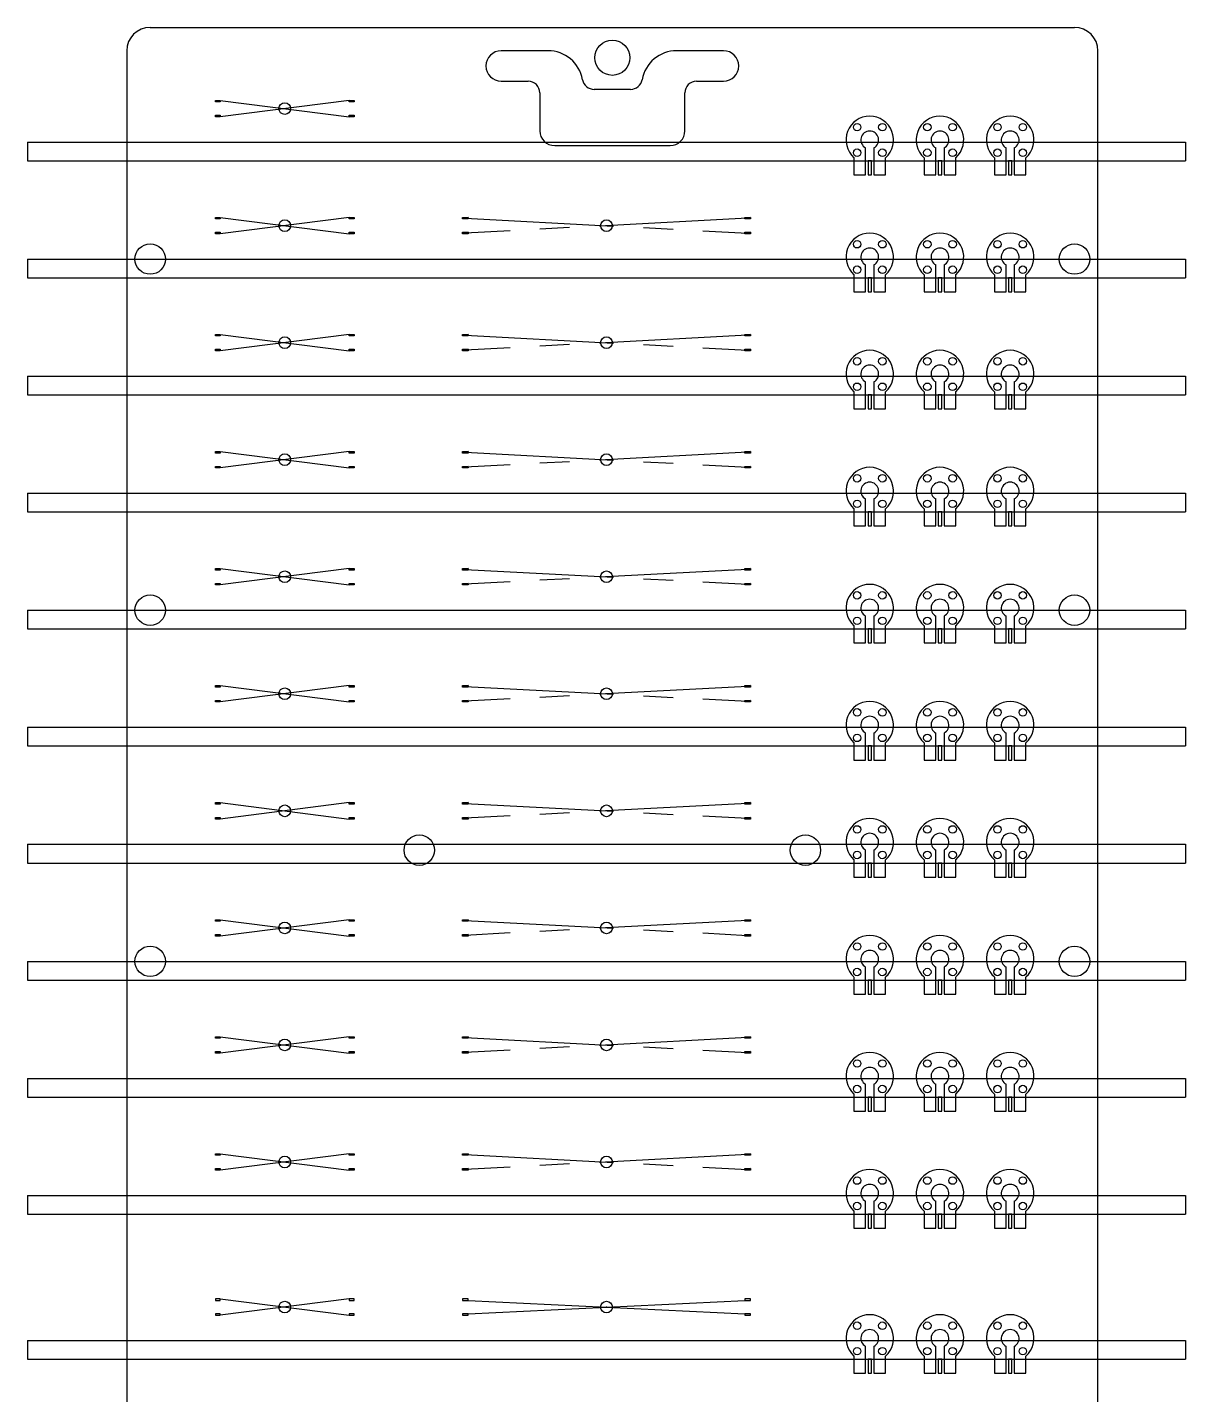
# Model space of a CAD drawing. Header units: millimetres. Extents: x -8 to 90, y -14 to 214.
# Drawn here: x -8.5 to 90.5, y 97 to 213.8 of the extents above; entities that cross this region are included whole.
import ezdxf

# ---------------------------------------------------------------- set-up
doc = ezdxf.new("R2010")
doc.units = ezdxf.units.MM
doc.header["$PDSIZE"] = -1
doc.linetypes.add('CENTERX2', pattern=[20.32, 12.7, -2.54, 2.54, -2.54])

msp = doc.modelspace()

# ---------------------------------------------------------------- linework, layer by layer
at = {"color": 7, "linetype": 'Continuous', "lineweight": 25}
for p, q in [((2, 213.8), (81, 213.8)), ((0, 211.8), (0, 2.2)), ((36, 211.8), (32, 211.8)), ((51, 211.8), (47, 211.8)), ((83, 2.2), (83, 211.8)), ((32, 209.2), (34.3, 209.2)), ((48.7, 209.2), (51, 209.2)), ((35.3, 208.2), (35.3, 204.97)), ((43.06, 208.5), (39.94, 208.5)), ((47.7, 204.97), (47.7, 208.2)), ((36.57, 203.7), (46.43, 203.7)), ((63.15, 201.2), (63.15, 203.51)), ((63.85, 203.51), (63.85, 201.2)), ((69.15, 201.2), (69.15, 203.51)), ((69.85, 203.51), (69.85, 201.2)), ((75.15, 201.2), (75.15, 203.51)), ((75.85, 203.51), (75.85, 201.2)), ((62.15, 202.66), (62.15, 201.2)), ((63.65, 202.4), (63.35, 202.4)), ((63.35, 202.4), (63.35, 201.2)), ((63.65, 201.2), (63.65, 202.4)), ((64.85, 201.2), (64.85, 202.66)), ((68.15, 202.66), (68.15, 201.2)), ((69.65, 202.4), (69.35, 202.4)), ((69.35, 202.4), (69.35, 201.2)), ((69.65, 201.2), (69.65, 202.4)), ((70.85, 201.2), (70.85, 202.66)), ((74.15, 202.66), (74.15, 201.2)), ((75.65, 202.4), (75.35, 202.4)), ((75.35, 202.4), (75.35, 201.2)), ((75.65, 201.2), (75.65, 202.4)), ((76.85, 201.2), (76.85, 202.66)), ((62.15, 201.2), (63.15, 201.2)), ((63.35, 201.2), (63.65, 201.2)), ((63.85, 201.2), (64.85, 201.2)), ((68.15, 201.2), (69.15, 201.2)), ((69.35, 201.2), (69.65, 201.2)), ((69.85, 201.2), (70.85, 201.2)), ((74.15, 201.2), (75.15, 201.2)), ((75.35, 201.2), (75.65, 201.2)), ((75.85, 201.2), (76.85, 201.2)), ((63.15, 191.2), (63.15, 193.51)), ((63.85, 193.51), (63.85, 191.2)), ((69.15, 191.2), (69.15, 193.51)), ((69.85, 193.51), (69.85, 191.2)), ((75.15, 191.2), (75.15, 193.51)), ((75.85, 193.51), (75.85, 191.2)), ((62.15, 192.66), (62.15, 191.2)), ((63.65, 192.4), (63.35, 192.4)), ((63.35, 192.4), (63.35, 191.2)), ((63.65, 191.2), (63.65, 192.4)), ((64.85, 191.2), (64.85, 192.66)), ((68.15, 192.66), (68.15, 191.2)), ((69.65, 192.4), (69.35, 192.4)), ((69.35, 192.4), (69.35, 191.2)), ((69.65, 191.2), (69.65, 192.4)), ((70.85, 191.2), (70.85, 192.66)), ((74.15, 192.66), (74.15, 191.2)), ((75.65, 192.4), (75.35, 192.4)), ((75.35, 192.4), (75.35, 191.2)), ((75.65, 191.2), (75.65, 192.4)), ((76.85, 191.2), (76.85, 192.66)), ((62.15, 191.2), (63.15, 191.2)), ((63.35, 191.2), (63.65, 191.2)), ((63.85, 191.2), (64.85, 191.2)), ((68.15, 191.2), (69.15, 191.2)), ((69.35, 191.2), (69.65, 191.2)), ((69.85, 191.2), (70.85, 191.2)), ((74.15, 191.2), (75.15, 191.2)), ((75.35, 191.2), (75.65, 191.2)), ((75.85, 191.2), (76.85, 191.2)), ((63.15, 181.2), (63.15, 183.51)), ((63.85, 183.51), (63.85, 181.2)), ((69.15, 181.2), (69.15, 183.51)), ((69.85, 183.51), (69.85, 181.2)), ((75.15, 181.2), (75.15, 183.51)), ((75.85, 183.51), (75.85, 181.2)), ((62.15, 182.66), (62.15, 181.2)), ((63.65, 182.4), (63.35, 182.4)), ((63.35, 182.4), (63.35, 181.2)), ((63.65, 181.2), (63.65, 182.4)), ((64.85, 181.2), (64.85, 182.66)), ((68.15, 182.66), (68.15, 181.2)), ((69.65, 182.4), (69.35, 182.4)), ((69.35, 182.4), (69.35, 181.2)), ((69.65, 181.2), (69.65, 182.4)), ((70.85, 181.2), (70.85, 182.66)), ((74.15, 182.66), (74.15, 181.2)), ((75.65, 182.4), (75.35, 182.4)), ((75.35, 182.4), (75.35, 181.2)), ((75.65, 181.2), (75.65, 182.4)), ((76.85, 181.2), (76.85, 182.66)), ((62.15, 181.2), (63.15, 181.2)), ((63.35, 181.2), (63.65, 181.2)), ((63.85, 181.2), (64.85, 181.2)), ((68.15, 181.2), (69.15, 181.2)), ((69.35, 181.2), (69.65, 181.2)), ((69.85, 181.2), (70.85, 181.2)), ((74.15, 181.2), (75.15, 181.2)), ((75.35, 181.2), (75.65, 181.2)), ((75.85, 181.2), (76.85, 181.2)), ((63.15, 171.2), (63.15, 173.51)), ((63.85, 173.51), (63.85, 171.2)), ((69.15, 171.2), (69.15, 173.51)), ((69.85, 173.51), (69.85, 171.2)), ((75.15, 171.2), (75.15, 173.51)), ((75.85, 173.51), (75.85, 171.2)), ((62.15, 172.66), (62.15, 171.2)), ((63.65, 172.4), (63.35, 172.4)), ((63.35, 172.4), (63.35, 171.2)), ((63.65, 171.2), (63.65, 172.4)), ((64.85, 171.2), (64.85, 172.66)), ((68.15, 172.66), (68.15, 171.2)), ((69.65, 172.4), (69.35, 172.4)), ((69.35, 172.4), (69.35, 171.2)), ((69.65, 171.2), (69.65, 172.4)), ((70.85, 171.2), (70.85, 172.66)), ((74.15, 172.66), (74.15, 171.2)), ((75.65, 172.4), (75.35, 172.4)), ((75.35, 172.4), (75.35, 171.2)), ((75.65, 171.2), (75.65, 172.4)), ((76.85, 171.2), (76.85, 172.66)), ((62.15, 171.2), (63.15, 171.2)), ((63.35, 171.2), (63.65, 171.2)), ((63.85, 171.2), (64.85, 171.2)), ((68.15, 171.2), (69.15, 171.2)), ((69.35, 171.2), (69.65, 171.2)), ((69.85, 171.2), (70.85, 171.2)), ((74.15, 171.2), (75.15, 171.2)), ((75.35, 171.2), (75.65, 171.2)), ((75.85, 171.2), (76.85, 171.2)), ((62.15, 162.66), (62.15, 161.2)), ((63.15, 161.2), (63.15, 163.51)), ((63.65, 162.4), (63.35, 162.4)), ((63.35, 162.4), (63.35, 161.2)), ((63.65, 161.2), (63.65, 162.4)), ((63.85, 163.51), (63.85, 161.2)), ((64.85, 161.2), (64.85, 162.66)), ((68.15, 162.66), (68.15, 161.2)), ((69.15, 161.2), (69.15, 163.51)), ((69.65, 162.4), (69.35, 162.4)), ((69.35, 162.4), (69.35, 161.2)), ((69.65, 161.2), (69.65, 162.4)), ((69.85, 163.51), (69.85, 161.2)), ((70.85, 161.2), (70.85, 162.66)), ((74.15, 162.66), (74.15, 161.2)), ((75.15, 161.2), (75.15, 163.51)), ((75.65, 162.4), (75.35, 162.4)), ((75.35, 162.4), (75.35, 161.2)), ((75.65, 161.2), (75.65, 162.4)), ((75.85, 163.51), (75.85, 161.2)), ((76.85, 161.2), (76.85, 162.66)), ((62.15, 161.2), (63.15, 161.2)), ((63.35, 161.2), (63.65, 161.2)), ((63.85, 161.2), (64.85, 161.2)), ((68.15, 161.2), (69.15, 161.2)), ((69.35, 161.2), (69.65, 161.2)), ((69.85, 161.2), (70.85, 161.2)), ((74.15, 161.2), (75.15, 161.2)), ((75.35, 161.2), (75.65, 161.2)), ((75.85, 161.2), (76.85, 161.2)), ((63.15, 151.2), (63.15, 153.51)), ((63.85, 153.51), (63.85, 151.2)), ((69.15, 151.2), (69.15, 153.51)), ((69.85, 153.51), (69.85, 151.2)), ((75.15, 151.2), (75.15, 153.51)), ((75.85, 153.51), (75.85, 151.2)), ((62.15, 152.66), (62.15, 151.2)), ((63.35, 152.4), (63.35, 151.2)), ((63.65, 152.4), (63.35, 152.4)), ((63.65, 151.2), (63.65, 152.4)), ((64.85, 151.2), (64.85, 152.66)), ((68.15, 152.66), (68.15, 151.2)), ((69.65, 152.4), (69.35, 152.4)), ((69.35, 152.4), (69.35, 151.2)), ((69.65, 151.2), (69.65, 152.4)), ((70.85, 151.2), (70.85, 152.66)), ((74.15, 152.66), (74.15, 151.2)), ((75.65, 152.4), (75.35, 152.4)), ((75.35, 152.4), (75.35, 151.2)), ((75.65, 151.2), (75.65, 152.4)), ((76.85, 151.2), (76.85, 152.66)), ((62.15, 151.2), (63.15, 151.2)), ((63.35, 151.2), (63.65, 151.2)), ((63.85, 151.2), (64.85, 151.2)), ((68.15, 151.2), (69.15, 151.2)), ((69.35, 151.2), (69.65, 151.2)), ((69.85, 151.2), (70.85, 151.2)), ((74.15, 151.2), (75.15, 151.2)), ((75.35, 151.2), (75.65, 151.2)), ((75.85, 151.2), (76.85, 151.2)), ((62.15, 142.66), (62.15, 141.2)), ((63.15, 141.2), (63.15, 143.51)), ((63.85, 143.51), (63.85, 141.2)), ((64.85, 141.2), (64.85, 142.66)), ((68.15, 142.66), (68.15, 141.2)), ((69.15, 141.2), (69.15, 143.51)), ((69.85, 143.51), (69.85, 141.2)), ((70.85, 141.2), (70.85, 142.66)), ((74.15, 142.66), (74.15, 141.2)), ((75.15, 141.2), (75.15, 143.51)), ((75.85, 143.51), (75.85, 141.2)), ((76.85, 141.2), (76.85, 142.66)), ((63.65, 142.4), (63.35, 142.4)), ((63.35, 142.4), (63.35, 141.2)), ((63.65, 141.2), (63.65, 142.4)), ((69.65, 142.4), (69.35, 142.4)), ((69.35, 142.4), (69.35, 141.2)), ((69.65, 141.2), (69.65, 142.4)), ((75.65, 142.4), (75.35, 142.4)), ((75.35, 142.4), (75.35, 141.2)), ((75.65, 141.2), (75.65, 142.4)), ((62.15, 141.2), (63.15, 141.2)), ((63.35, 141.2), (63.65, 141.2)), ((63.85, 141.2), (64.85, 141.2)), ((68.15, 141.2), (69.15, 141.2)), ((69.35, 141.2), (69.65, 141.2)), ((69.85, 141.2), (70.85, 141.2)), ((74.15, 141.2), (75.15, 141.2)), ((75.35, 141.2), (75.65, 141.2)), ((75.85, 141.2), (76.85, 141.2)), ((63.15, 131.2), (63.15, 133.51)), ((63.85, 133.51), (63.85, 131.2)), ((69.15, 131.2), (69.15, 133.51)), ((69.85, 133.51), (69.85, 131.2)), ((75.15, 131.2), (75.15, 133.51)), ((75.85, 133.51), (75.85, 131.2)), ((62.15, 132.66), (62.15, 131.2)), ((63.65, 132.4), (63.35, 132.4)), ((63.35, 132.4), (63.35, 131.2)), ((63.65, 131.2), (63.65, 132.4)), ((64.85, 131.2), (64.85, 132.66)), ((68.15, 132.66), (68.15, 131.2)), ((69.65, 132.4), (69.35, 132.4)), ((69.35, 132.4), (69.35, 131.2)), ((69.65, 131.2), (69.65, 132.4)), ((70.85, 131.2), (70.85, 132.66)), ((74.15, 132.66), (74.15, 131.2)), ((75.65, 132.4), (75.35, 132.4)), ((75.35, 132.4), (75.35, 131.2)), ((75.65, 131.2), (75.65, 132.4)), ((76.85, 131.2), (76.85, 132.66)), ((62.15, 131.2), (63.15, 131.2)), ((63.35, 131.2), (63.65, 131.2)), ((63.85, 131.2), (64.85, 131.2)), ((68.15, 131.2), (69.15, 131.2)), ((69.35, 131.2), (69.65, 131.2)), ((69.85, 131.2), (70.85, 131.2)), ((74.15, 131.2), (75.15, 131.2)), ((75.35, 131.2), (75.65, 131.2)), ((75.85, 131.2), (76.85, 131.2)), ((62.15, 122.66), (62.15, 121.2)), ((63.15, 121.2), (63.15, 123.51)), ((63.85, 123.51), (63.85, 121.2)), ((64.85, 121.2), (64.85, 122.66)), ((68.15, 122.66), (68.15, 121.2)), ((69.15, 121.2), (69.15, 123.51)), ((69.85, 123.51), (69.85, 121.2)), ((70.85, 121.2), (70.85, 122.66)), ((74.15, 122.66), (74.15, 121.2)), ((75.15, 121.2), (75.15, 123.51)), ((75.85, 123.51), (75.85, 121.2)), ((76.85, 121.2), (76.85, 122.66)), ((63.65, 122.4), (63.35, 122.4)), ((63.35, 122.4), (63.35, 121.2)), ((63.65, 121.2), (63.65, 122.4)), ((69.65, 122.4), (69.35, 122.4)), ((69.35, 122.4), (69.35, 121.2)), ((69.65, 121.2), (69.65, 122.4)), ((75.65, 122.4), (75.35, 122.4)), ((75.35, 122.4), (75.35, 121.2)), ((75.65, 121.2), (75.65, 122.4)), ((62.15, 121.2), (63.15, 121.2)), ((63.35, 121.2), (63.65, 121.2)), ((63.85, 121.2), (64.85, 121.2)), ((68.15, 121.2), (69.15, 121.2)), ((69.35, 121.2), (69.65, 121.2)), ((69.85, 121.2), (70.85, 121.2)), ((74.15, 121.2), (75.15, 121.2)), ((75.35, 121.2), (75.65, 121.2)), ((75.85, 121.2), (76.85, 121.2)), ((63.15, 111.2), (63.15, 113.51)), ((63.85, 113.51), (63.85, 111.2)), ((69.15, 111.2), (69.15, 113.51)), ((69.85, 113.51), (69.85, 111.2)), ((75.15, 111.2), (75.15, 113.51)), ((75.85, 113.51), (75.85, 111.2)), ((62.15, 112.66), (62.15, 111.2)), ((63.65, 112.4), (63.35, 112.4)), ((63.35, 112.4), (63.35, 111.2)), ((63.65, 111.2), (63.65, 112.4)), ((64.85, 111.2), (64.85, 112.66)), ((68.15, 112.66), (68.15, 111.2)), ((69.65, 112.4), (69.35, 112.4)), ((69.35, 112.4), (69.35, 111.2)), ((69.65, 111.2), (69.65, 112.4)), ((70.85, 111.2), (70.85, 112.66)), ((74.15, 112.66), (74.15, 111.2)), ((75.65, 112.4), (75.35, 112.4)), ((75.35, 112.4), (75.35, 111.2)), ((75.65, 111.2), (75.65, 112.4)), ((76.85, 111.2), (76.85, 112.66)), ((62.15, 111.2), (63.15, 111.2)), ((63.35, 111.2), (63.65, 111.2)), ((63.85, 111.2), (64.85, 111.2)), ((68.15, 111.2), (69.15, 111.2)), ((69.35, 111.2), (69.65, 111.2)), ((69.85, 111.2), (70.85, 111.2)), ((74.15, 111.2), (75.15, 111.2)), ((75.35, 111.2), (75.65, 111.2)), ((75.85, 111.2), (76.85, 111.2)), ((63.15, 98.8), (63.15, 101.11)), ((63.85, 101.11), (63.85, 98.8)), ((69.15, 98.8), (69.15, 101.11)), ((69.85, 101.11), (69.85, 98.8)), ((75.15, 98.8), (75.15, 101.11)), ((75.85, 101.11), (75.85, 98.8)), ((62.15, 100.26), (62.15, 98.8)), ((63.65, 100), (63.35, 100)), ((63.35, 100), (63.35, 98.8)), ((63.65, 98.8), (63.65, 100)), ((64.85, 98.8), (64.85, 100.26)), ((68.15, 100.26), (68.15, 98.8)), ((69.65, 100), (69.35, 100)), ((69.35, 100), (69.35, 98.8)), ((69.65, 98.8), (69.65, 100)), ((70.85, 98.8), (70.85, 100.26)), ((74.15, 100.26), (74.15, 98.8)), ((75.65, 100), (75.35, 100)), ((75.35, 100), (75.35, 98.8)), ((75.65, 98.8), (75.65, 100)), ((76.85, 98.8), (76.85, 100.26)), ((62.15, 98.8), (63.15, 98.8)), ((63.35, 98.8), (63.65, 98.8)), ((63.85, 98.8), (64.85, 98.8)), ((68.15, 98.8), (69.15, 98.8)), ((69.35, 98.8), (69.65, 98.8)), ((69.85, 98.8), (70.85, 98.8)), ((74.15, 98.8), (75.15, 98.8)), ((75.35, 98.8), (75.65, 98.8)), ((75.85, 98.8), (76.85, 98.8))]:
    msp.add_line(p, q, dxfattribs=at)
at = {"color": 7, "linetype": 'Continuous'}
for p, q in [((7.58, 207.56), (7.99, 207.56)), ((7.58, 207.43), (7.58, 207.56)), ((7.99, 207.43), (7.58, 207.43)), ((7.99, 207.56), (7.99, 207.43)), ((19.01, 207.56), (19.42, 207.56)), ((19.01, 207.43), (19.01, 207.56)), ((19.42, 207.43), (19.01, 207.43)), ((19.42, 207.56), (19.42, 207.43)), ((7.58, 206.29), (7.99, 206.29)), ((7.58, 206.16), (7.58, 206.29)), ((7.99, 206.16), (7.58, 206.16)), ((7.99, 206.29), (7.99, 206.16)), ((19.01, 206.29), (19.42, 206.29)), ((19.01, 206.16), (19.01, 206.29)), ((19.42, 206.16), (19.01, 206.16)), ((19.42, 206.29), (19.42, 206.16)), ((-8.5, 204), (90.5, 204)), ((-8.5, 204), (-8.5, 202.4)), ((90.5, 204), (90.5, 202.4)), ((-8.5, 202.4), (90.5, 202.4)), ((7.58, 197.56), (7.99, 197.56)), ((7.58, 197.43), (7.58, 197.56)), ((7.99, 197.56), (7.99, 197.43)), ((19.01, 197.56), (19.42, 197.56)), ((19.01, 197.43), (19.01, 197.56)), ((19.42, 197.56), (19.42, 197.43)), ((7.99, 197.43), (7.58, 197.43)), ((7.58, 196.29), (7.99, 196.29)), ((7.58, 196.16), (7.58, 196.29)), ((7.99, 196.29), (7.99, 196.16)), ((19.42, 197.43), (19.01, 197.43)), ((19.01, 196.29), (19.42, 196.29)), ((19.01, 196.16), (19.01, 196.29)), ((19.42, 196.29), (19.42, 196.16)), ((7.99, 196.16), (7.58, 196.16)), ((19.42, 196.16), (19.01, 196.16)), ((-8.5, 194), (90.5, 194)), ((-8.5, 194), (-8.5, 192.4)), ((90.5, 194), (90.5, 192.4)), ((-8.5, 192.4), (90.5, 192.4)), ((7.58, 187.56), (7.99, 187.56)), ((7.58, 187.43), (7.58, 187.56)), ((7.99, 187.43), (7.58, 187.43)), ((7.99, 187.56), (7.99, 187.43)), ((19.01, 187.56), (19.42, 187.56)), ((19.01, 187.43), (19.01, 187.56)), ((19.42, 187.43), (19.01, 187.43)), ((19.42, 187.56), (19.42, 187.43)), ((7.58, 186.29), (7.99, 186.29)), ((7.58, 186.16), (7.58, 186.29)), ((7.99, 186.16), (7.58, 186.16)), ((7.99, 186.29), (7.99, 186.16)), ((19.01, 186.29), (19.42, 186.29)), ((19.01, 186.16), (19.01, 186.29)), ((19.42, 186.16), (19.01, 186.16)), ((19.42, 186.29), (19.42, 186.16)), ((-8.5, 184), (90.5, 184)), ((-8.5, 184), (-8.5, 182.4)), ((90.5, 184), (90.5, 182.4)), ((-8.5, 182.4), (90.5, 182.4)), ((7.58, 177.56), (7.99, 177.56)), ((7.58, 177.43), (7.58, 177.56)), ((7.99, 177.43), (7.58, 177.43)), ((7.99, 177.56), (7.99, 177.43)), ((19.01, 177.56), (19.42, 177.56)), ((19.01, 177.43), (19.01, 177.56)), ((19.42, 177.43), (19.01, 177.43)), ((19.42, 177.56), (19.42, 177.43)), ((7.58, 176.29), (7.99, 176.29)), ((7.58, 176.16), (7.58, 176.29)), ((7.99, 176.16), (7.58, 176.16)), ((7.99, 176.29), (7.99, 176.16)), ((19.01, 176.29), (19.42, 176.29)), ((19.01, 176.16), (19.01, 176.29)), ((19.42, 176.16), (19.01, 176.16)), ((19.42, 176.29), (19.42, 176.16)), ((-8.5, 174), (90.5, 174)), ((-8.5, 174), (-8.5, 172.4)), ((90.5, 174), (90.5, 172.4)), ((-8.5, 172.4), (90.5, 172.4)), ((7.58, 167.56), (7.99, 167.56)), ((7.58, 167.43), (7.58, 167.56)), ((7.99, 167.43), (7.58, 167.43)), ((7.99, 167.56), (7.99, 167.43)), ((19.01, 167.56), (19.42, 167.56)), ((19.01, 167.43), (19.01, 167.56)), ((19.42, 167.43), (19.01, 167.43)), ((19.42, 167.56), (19.42, 167.43)), ((7.58, 166.29), (7.99, 166.29)), ((7.58, 166.16), (7.58, 166.29)), ((7.99, 166.16), (7.58, 166.16)), ((7.99, 166.29), (7.99, 166.16)), ((19.01, 166.29), (19.42, 166.29)), ((19.01, 166.16), (19.01, 166.29)), ((19.42, 166.16), (19.01, 166.16)), ((19.42, 166.29), (19.42, 166.16)), ((-8.5, 164), (90.5, 164)), ((-8.5, 164), (-8.5, 162.4)), ((90.5, 164), (90.5, 162.4)), ((-8.5, 162.4), (90.5, 162.4)), ((7.58, 157.56), (7.99, 157.56)), ((7.58, 157.43), (7.58, 157.56)), ((7.99, 157.43), (7.58, 157.43)), ((7.99, 157.56), (7.99, 157.43)), ((19.01, 157.56), (19.42, 157.56)), ((19.01, 157.43), (19.01, 157.56)), ((19.42, 157.43), (19.01, 157.43)), ((19.42, 157.56), (19.42, 157.43)), ((7.58, 156.29), (7.99, 156.29)), ((7.58, 156.16), (7.58, 156.29)), ((7.99, 156.16), (7.58, 156.16)), ((7.99, 156.29), (7.99, 156.16)), ((19.01, 156.29), (19.42, 156.29)), ((19.01, 156.16), (19.01, 156.29)), ((19.42, 156.16), (19.01, 156.16)), ((19.42, 156.29), (19.42, 156.16)), ((-8.5, 154), (90.5, 154)), ((-8.5, 154), (-8.5, 152.4)), ((90.5, 154), (90.5, 152.4)), ((-8.5, 152.4), (90.5, 152.4)), ((7.58, 147.56), (7.99, 147.56)), ((7.58, 147.43), (7.58, 147.56)), ((7.99, 147.43), (7.58, 147.43)), ((7.99, 147.56), (7.99, 147.43)), ((19.01, 147.56), (19.42, 147.56)), ((19.01, 147.43), (19.01, 147.56)), ((19.42, 147.43), (19.01, 147.43)), ((19.42, 147.56), (19.42, 147.43)), ((7.58, 146.29), (7.99, 146.29)), ((7.58, 146.16), (7.58, 146.29)), ((7.99, 146.16), (7.58, 146.16)), ((7.99, 146.29), (7.99, 146.16)), ((19.01, 146.29), (19.42, 146.29)), ((19.01, 146.16), (19.01, 146.29)), ((19.42, 146.16), (19.01, 146.16)), ((19.42, 146.29), (19.42, 146.16)), ((-8.5, 144), (90.5, 144)), ((-8.5, 144), (-8.5, 142.4)), ((90.5, 144), (90.5, 142.4)), ((-8.5, 142.4), (90.5, 142.4)), ((7.58, 137.56), (7.99, 137.56)), ((7.58, 137.43), (7.58, 137.56)), ((7.99, 137.43), (7.58, 137.43)), ((7.99, 137.56), (7.99, 137.43)), ((19.01, 137.56), (19.42, 137.56)), ((19.01, 137.43), (19.01, 137.56)), ((19.42, 137.43), (19.01, 137.43)), ((19.42, 137.56), (19.42, 137.43)), ((7.58, 136.29), (7.99, 136.29)), ((7.58, 136.16), (7.58, 136.29)), ((7.99, 136.16), (7.58, 136.16)), ((7.99, 136.29), (7.99, 136.16)), ((19.01, 136.29), (19.42, 136.29)), ((19.01, 136.16), (19.01, 136.29)), ((19.42, 136.16), (19.01, 136.16)), ((19.42, 136.29), (19.42, 136.16)), ((-8.5, 134), (90.5, 134)), ((-8.5, 134), (-8.5, 132.4)), ((90.5, 134), (90.5, 132.4)), ((-8.5, 132.4), (90.5, 132.4)), ((7.58, 127.56), (7.99, 127.56)), ((7.58, 127.43), (7.58, 127.56)), ((7.99, 127.43), (7.58, 127.43)), ((7.99, 127.56), (7.99, 127.43)), ((19.01, 127.56), (19.42, 127.56)), ((19.01, 127.43), (19.01, 127.56)), ((19.42, 127.43), (19.01, 127.43)), ((19.42, 127.56), (19.42, 127.43)), ((7.58, 126.29), (7.99, 126.29)), ((7.58, 126.16), (7.58, 126.29)), ((7.99, 126.29), (7.99, 126.16)), ((19.01, 126.29), (19.42, 126.29)), ((19.01, 126.16), (19.01, 126.29)), ((19.42, 126.29), (19.42, 126.16)), ((7.99, 126.16), (7.58, 126.16)), ((19.42, 126.16), (19.01, 126.16)), ((-8.5, 124), (90.5, 124)), ((-8.5, 124), (-8.5, 122.4)), ((90.5, 124), (90.5, 122.4)), ((-8.5, 122.4), (90.5, 122.4)), ((7.58, 117.56), (7.99, 117.56)), ((7.58, 117.43), (7.58, 117.56)), ((7.99, 117.43), (7.58, 117.43)), ((7.99, 117.56), (7.99, 117.43)), ((19.01, 117.56), (19.42, 117.56)), ((19.01, 117.43), (19.01, 117.56)), ((19.42, 117.43), (19.01, 117.43)), ((19.42, 117.56), (19.42, 117.43)), ((7.58, 116.29), (7.99, 116.29)), ((7.58, 116.16), (7.58, 116.29)), ((7.99, 116.16), (7.58, 116.16)), ((7.99, 116.29), (7.99, 116.16)), ((19.01, 116.29), (19.42, 116.29)), ((19.01, 116.16), (19.01, 116.29)), ((19.42, 116.16), (19.01, 116.16)), ((19.42, 116.29), (19.42, 116.16)), ((-8.5, 114), (90.5, 114)), ((-8.5, 114), (-8.5, 112.4)), ((90.5, 114), (90.5, 112.4)), ((-8.5, 112.4), (90.5, 112.4)), ((7.99, 105.16), (7.58, 105.16)), ((7.58, 105.16), (7.58, 105.03)), ((7.99, 105.03), (7.99, 105.16)), ((19.42, 105.16), (19.01, 105.16)), ((19.01, 105.16), (19.01, 105.03)), ((19.42, 105.03), (19.42, 105.16)), ((29.19, 105.16), (28.68, 105.16)), ((28.68, 105.16), (28.68, 105.03)), ((29.19, 105.03), (29.19, 105.16)), ((53.32, 105.16), (52.81, 105.16)), ((52.81, 105.16), (52.81, 105.03)), ((53.32, 105.03), (53.32, 105.16)), ((7.58, 105.03), (7.99, 105.03)), ((19.01, 105.03), (19.42, 105.03)), ((28.68, 105.03), (29.19, 105.03)), ((29.19, 103.89), (52.81, 105.03)), ((29.19, 105.03), (52.81, 103.89)), ((52.81, 105.03), (53.32, 105.03)), ((7.99, 103.89), (7.58, 103.89)), ((7.58, 103.89), (7.58, 103.76)), ((7.58, 103.76), (7.99, 103.76)), ((7.99, 103.76), (7.99, 103.89)), ((19.42, 103.89), (19.01, 103.89)), ((19.01, 103.89), (19.01, 103.76)), ((19.01, 103.76), (19.42, 103.76)), ((19.42, 103.76), (19.42, 103.89)), ((29.19, 103.89), (28.68, 103.89)), ((28.68, 103.89), (28.68, 103.76)), ((28.68, 103.76), (29.19, 103.76)), ((29.19, 103.76), (29.19, 103.89)), ((53.32, 103.89), (52.81, 103.89)), ((52.81, 103.89), (52.81, 103.76)), ((52.81, 103.76), (53.32, 103.76)), ((53.32, 103.76), (53.32, 103.89)), ((-8.5, 101.6), (90.5, 101.6)), ((-8.5, 101.6), (-8.5, 100)), ((-8.5, 101.6), (-8.5, 100)), ((90.5, 101.6), (90.5, 100)), ((90.5, 101.6), (90.5, 100)), ((-8.5, 100), (90.5, 100))]:
    msp.add_line(p, q, dxfattribs=at)
at = {"color": 7, "linetype": 'CENTERX2'}
for p, q in [((19.01, 207.56), (7.99, 206.16)), ((7.99, 207.56), (19.01, 206.16)), ((19.01, 197.56), (7.99, 196.16)), ((7.99, 197.56), (19.01, 196.16)), ((28.68, 197.56), (29.19, 197.56)), ((28.68, 197.43), (28.68, 197.56)), ((29.19, 197.56), (28.68, 197.43)), ((53.06, 197.49), (28.93, 196.22)), ((28.93, 197.49), (53.06, 196.22)), ((29.19, 197.56), (29.19, 197.43)), ((52.81, 197.56), (53.32, 197.56)), ((52.81, 197.43), (52.81, 197.56)), ((53.32, 197.56), (52.81, 197.43)), ((53.32, 197.56), (53.32, 197.43)), ((29.19, 197.43), (28.68, 197.43)), ((28.68, 196.29), (29.19, 196.29)), ((28.68, 196.16), (28.68, 196.29)), ((29.19, 196.29), (28.68, 196.16)), ((29.19, 196.29), (29.19, 196.16)), ((53.32, 197.43), (52.81, 197.43)), ((52.81, 196.29), (53.32, 196.29)), ((52.81, 196.16), (52.81, 196.29)), ((53.32, 196.29), (52.81, 196.16)), ((53.32, 196.29), (53.32, 196.16)), ((29.19, 196.16), (28.68, 196.16)), ((53.32, 196.16), (52.81, 196.16)), ((19.01, 187.56), (7.99, 186.16)), ((7.99, 187.56), (19.01, 186.16)), ((28.68, 187.56), (29.19, 187.56)), ((28.68, 187.43), (28.68, 187.56)), ((29.19, 187.56), (28.68, 187.43)), ((29.19, 187.43), (28.68, 187.43)), ((53.06, 187.49), (28.93, 186.22)), ((28.93, 187.49), (53.06, 186.22)), ((29.19, 187.56), (29.19, 187.43)), ((52.81, 187.56), (53.32, 187.56)), ((52.81, 187.43), (52.81, 187.56)), ((53.32, 187.56), (52.81, 187.43)), ((53.32, 187.43), (52.81, 187.43)), ((53.32, 187.56), (53.32, 187.43)), ((28.68, 186.29), (29.19, 186.29)), ((28.68, 186.16), (28.68, 186.29)), ((29.19, 186.29), (28.68, 186.16)), ((29.19, 186.16), (28.68, 186.16)), ((29.19, 186.29), (29.19, 186.16)), ((52.81, 186.29), (53.32, 186.29)), ((52.81, 186.16), (52.81, 186.29)), ((53.32, 186.29), (52.81, 186.16)), ((53.32, 186.16), (52.81, 186.16)), ((53.32, 186.29), (53.32, 186.16)), ((19.01, 177.56), (7.99, 176.16)), ((7.99, 177.56), (19.01, 176.16)), ((28.68, 177.56), (29.19, 177.56)), ((28.68, 177.43), (28.68, 177.56)), ((29.19, 177.56), (28.68, 177.43)), ((29.19, 177.43), (28.68, 177.43)), ((53.06, 177.49), (28.93, 176.22)), ((28.93, 177.49), (53.06, 176.22)), ((29.19, 177.56), (29.19, 177.43)), ((52.81, 177.56), (53.32, 177.56)), ((52.81, 177.43), (52.81, 177.56)), ((53.32, 177.56), (52.81, 177.43)), ((53.32, 177.43), (52.81, 177.43)), ((53.32, 177.56), (53.32, 177.43)), ((28.68, 176.29), (29.19, 176.29)), ((28.68, 176.16), (28.68, 176.29)), ((29.19, 176.29), (28.68, 176.16)), ((29.19, 176.16), (28.68, 176.16)), ((29.19, 176.29), (29.19, 176.16)), ((52.81, 176.29), (53.32, 176.29)), ((52.81, 176.16), (52.81, 176.29)), ((53.32, 176.29), (52.81, 176.16)), ((53.32, 176.16), (52.81, 176.16)), ((53.32, 176.29), (53.32, 176.16)), ((19.01, 167.56), (7.99, 166.16)), ((7.99, 167.56), (19.01, 166.16)), ((28.68, 167.56), (29.19, 167.56)), ((28.68, 167.43), (28.68, 167.56)), ((29.19, 167.56), (28.68, 167.43)), ((29.19, 167.43), (28.68, 167.43)), ((53.06, 167.49), (28.93, 166.22)), ((28.93, 167.49), (53.06, 166.22)), ((29.19, 167.56), (29.19, 167.43)), ((52.81, 167.56), (53.32, 167.56)), ((52.81, 167.43), (52.81, 167.56)), ((53.32, 167.56), (52.81, 167.43)), ((53.32, 167.43), (52.81, 167.43)), ((53.32, 167.56), (53.32, 167.43)), ((28.68, 166.29), (29.19, 166.29)), ((28.68, 166.16), (28.68, 166.29)), ((29.19, 166.29), (28.68, 166.16)), ((29.19, 166.16), (28.68, 166.16)), ((29.19, 166.29), (29.19, 166.16)), ((52.81, 166.29), (53.32, 166.29)), ((52.81, 166.16), (52.81, 166.29)), ((53.32, 166.29), (52.81, 166.16)), ((53.32, 166.16), (52.81, 166.16)), ((53.32, 166.29), (53.32, 166.16)), ((19.01, 157.56), (7.99, 156.16)), ((7.99, 157.56), (19.01, 156.16)), ((28.68, 157.56), (29.19, 157.56)), ((28.68, 157.43), (28.68, 157.56)), ((29.19, 157.56), (28.68, 157.43)), ((29.19, 157.43), (28.68, 157.43)), ((53.06, 157.49), (28.93, 156.22)), ((28.93, 157.49), (53.06, 156.22)), ((29.19, 157.56), (29.19, 157.43)), ((52.81, 157.56), (53.32, 157.56)), ((52.81, 157.43), (52.81, 157.56)), ((53.32, 157.56), (52.81, 157.43)), ((53.32, 157.43), (52.81, 157.43)), ((53.32, 157.56), (53.32, 157.43)), ((28.68, 156.29), (29.19, 156.29)), ((28.68, 156.16), (28.68, 156.29)), ((29.19, 156.29), (28.68, 156.16)), ((29.19, 156.16), (28.68, 156.16)), ((29.19, 156.29), (29.19, 156.16)), ((52.81, 156.29), (53.32, 156.29)), ((52.81, 156.16), (52.81, 156.29)), ((53.32, 156.29), (52.81, 156.16)), ((53.32, 156.16), (52.81, 156.16)), ((53.32, 156.29), (53.32, 156.16)), ((19.01, 147.56), (7.99, 146.16)), ((7.99, 147.56), (19.01, 146.16)), ((28.68, 147.56), (29.19, 147.56)), ((28.68, 147.43), (28.68, 147.56)), ((29.19, 147.56), (28.68, 147.43)), ((29.19, 147.43), (28.68, 147.43)), ((53.06, 147.49), (28.93, 146.22)), ((28.93, 147.49), (53.06, 146.22)), ((29.19, 147.56), (29.19, 147.43)), ((52.81, 147.56), (53.32, 147.56)), ((52.81, 147.43), (52.81, 147.56)), ((53.32, 147.56), (52.81, 147.43)), ((53.32, 147.43), (52.81, 147.43)), ((53.32, 147.56), (53.32, 147.43)), ((28.68, 146.29), (29.19, 146.29)), ((28.68, 146.16), (28.68, 146.29)), ((29.19, 146.29), (28.68, 146.16)), ((29.19, 146.16), (28.68, 146.16)), ((29.19, 146.29), (29.19, 146.16)), ((52.81, 146.29), (53.32, 146.29)), ((52.81, 146.16), (52.81, 146.29)), ((53.32, 146.29), (52.81, 146.16)), ((53.32, 146.16), (52.81, 146.16)), ((53.32, 146.29), (53.32, 146.16)), ((19.01, 137.56), (7.99, 136.16)), ((7.99, 137.56), (19.01, 136.16)), ((28.68, 137.56), (29.19, 137.56)), ((28.68, 137.43), (28.68, 137.56)), ((29.19, 137.56), (28.68, 137.43)), ((29.19, 137.43), (28.68, 137.43)), ((53.06, 137.49), (28.93, 136.22)), ((28.93, 137.49), (53.06, 136.22)), ((29.19, 137.56), (29.19, 137.43)), ((52.81, 137.56), (53.32, 137.56)), ((52.81, 137.43), (52.81, 137.56)), ((53.32, 137.56), (52.81, 137.43)), ((53.32, 137.43), (52.81, 137.43)), ((53.32, 137.56), (53.32, 137.43)), ((28.68, 136.29), (29.19, 136.29)), ((28.68, 136.16), (28.68, 136.29)), ((29.19, 136.29), (28.68, 136.16)), ((29.19, 136.16), (28.68, 136.16)), ((29.19, 136.29), (29.19, 136.16)), ((52.81, 136.29), (53.32, 136.29)), ((52.81, 136.16), (52.81, 136.29)), ((53.32, 136.29), (52.81, 136.16)), ((53.32, 136.16), (52.81, 136.16)), ((53.32, 136.29), (53.32, 136.16)), ((19.01, 127.56), (7.99, 126.16)), ((7.99, 127.56), (19.01, 126.16)), ((28.68, 127.56), (29.19, 127.56)), ((28.68, 127.43), (28.68, 127.56)), ((29.19, 127.56), (28.68, 127.43)), ((29.19, 127.43), (28.68, 127.43)), ((53.06, 127.49), (28.93, 126.22)), ((28.93, 127.49), (53.06, 126.22)), ((29.19, 127.56), (29.19, 127.43)), ((52.81, 127.56), (53.32, 127.56)), ((52.81, 127.43), (52.81, 127.56)), ((53.32, 127.56), (52.81, 127.43)), ((53.32, 127.43), (52.81, 127.43)), ((53.32, 127.56), (53.32, 127.43)), ((28.68, 126.29), (29.19, 126.29)), ((28.68, 126.16), (28.68, 126.29)), ((29.19, 126.29), (28.68, 126.16)), ((29.19, 126.29), (29.19, 126.16)), ((52.81, 126.29), (53.32, 126.29)), ((52.81, 126.16), (52.81, 126.29)), ((53.32, 126.29), (52.81, 126.16)), ((53.32, 126.29), (53.32, 126.16)), ((29.19, 126.16), (28.68, 126.16)), ((53.32, 126.16), (52.81, 126.16)), ((19.01, 117.56), (7.99, 116.16)), ((7.99, 117.56), (19.01, 116.16)), ((28.68, 117.56), (29.19, 117.56)), ((28.68, 117.43), (28.68, 117.56)), ((29.19, 117.56), (28.68, 117.43)), ((29.19, 117.43), (28.68, 117.43)), ((53.06, 117.49), (28.93, 116.22)), ((28.93, 117.49), (53.06, 116.22)), ((29.19, 117.56), (29.19, 117.43)), ((52.81, 117.56), (53.32, 117.56)), ((52.81, 117.43), (52.81, 117.56)), ((53.32, 117.56), (52.81, 117.43)), ((53.32, 117.43), (52.81, 117.43)), ((53.32, 117.56), (53.32, 117.43)), ((28.68, 116.29), (29.19, 116.29)), ((28.68, 116.16), (28.68, 116.29)), ((29.19, 116.29), (28.68, 116.16)), ((29.19, 116.16), (28.68, 116.16)), ((29.19, 116.29), (29.19, 116.16)), ((52.81, 116.29), (53.32, 116.29)), ((52.81, 116.16), (52.81, 116.29)), ((53.32, 116.29), (52.81, 116.16)), ((53.32, 116.16), (52.81, 116.16)), ((53.32, 116.29), (53.32, 116.16)), ((7.99, 105.16), (19.01, 103.76)), ((19.01, 105.16), (7.99, 103.76))]:
    msp.add_line(p, q, dxfattribs=at)
at = {"color": 7, "linetype": 'Continuous', "lineweight": 25}
for centre, radius in [((41.5, 211.2), 1.5), ((62.42, 205.27), 0.32), ((64.58, 205.27), 0.32), ((68.42, 205.27), 0.32), ((70.58, 205.27), 0.32), ((74.42, 205.27), 0.32), ((76.58, 205.27), 0.32), ((62.42, 203.09), 0.32), ((64.58, 203.09), 0.32), ((68.42, 203.09), 0.32), ((70.58, 203.09), 0.32), ((74.42, 203.09), 0.32), ((76.58, 203.09), 0.32), ((2, 194), 1.3), ((62.42, 195.27), 0.32), ((64.58, 195.27), 0.32), ((68.42, 195.27), 0.32), ((70.58, 195.27), 0.32), ((74.42, 195.27), 0.32), ((76.58, 195.27), 0.32), ((81, 194), 1.3), ((62.42, 193.09), 0.32), ((64.58, 193.09), 0.32), ((68.42, 193.09), 0.32), ((70.58, 193.09), 0.32), ((74.42, 193.09), 0.32), ((76.58, 193.09), 0.32), ((62.42, 185.27), 0.32), ((64.58, 185.27), 0.32), ((68.42, 185.27), 0.32), ((70.58, 185.27), 0.32), ((74.42, 185.27), 0.32), ((76.58, 185.27), 0.32), ((62.42, 183.09), 0.32), ((64.58, 183.09), 0.32), ((68.42, 183.09), 0.32), ((70.58, 183.09), 0.32), ((74.42, 183.09), 0.32), ((76.58, 183.09), 0.32), ((62.42, 175.27), 0.32), ((64.58, 175.27), 0.32), ((68.42, 175.27), 0.32), ((70.58, 175.27), 0.32), ((74.42, 175.27), 0.32), ((76.58, 175.27), 0.32), ((62.42, 173.09), 0.32), ((64.58, 173.09), 0.32), ((68.42, 173.09), 0.32), ((70.58, 173.09), 0.32), ((74.42, 173.09), 0.32), ((76.58, 173.09), 0.32), ((2, 164), 1.3), ((62.42, 165.27), 0.32), ((64.58, 165.27), 0.32), ((68.42, 165.27), 0.32), ((70.58, 165.27), 0.32), ((74.42, 165.27), 0.32), ((76.58, 165.27), 0.32), ((81, 164), 1.3), ((62.42, 163.09), 0.32), ((64.58, 163.09), 0.32), ((68.42, 163.09), 0.32), ((70.58, 163.09), 0.32), ((74.42, 163.09), 0.32), ((76.58, 163.09), 0.32), ((62.42, 155.27), 0.32), ((64.58, 155.27), 0.32), ((68.42, 155.27), 0.32), ((70.58, 155.27), 0.32), ((74.42, 155.27), 0.32), ((76.58, 155.27), 0.32), ((62.42, 153.09), 0.32), ((64.58, 153.09), 0.32), ((68.42, 153.09), 0.32), ((70.58, 153.09), 0.32), ((74.42, 153.09), 0.32), ((76.58, 153.09), 0.32), ((62.42, 145.27), 0.32), ((64.58, 145.27), 0.32), ((68.42, 145.27), 0.32), ((70.58, 145.27), 0.32), ((74.42, 145.27), 0.32), ((76.58, 145.27), 0.32), ((25, 143.5), 1.3), ((58, 143.5), 1.3), ((62.42, 143.09), 0.32), ((64.58, 143.09), 0.32), ((68.42, 143.09), 0.32), ((70.58, 143.09), 0.32), ((74.42, 143.09), 0.32), ((76.58, 143.09), 0.32), ((62.42, 135.27), 0.32), ((64.58, 135.27), 0.32), ((68.42, 135.27), 0.32), ((70.58, 135.27), 0.32), ((74.42, 135.27), 0.32), ((76.58, 135.27), 0.32), ((2, 134), 1.3), ((81, 134), 1.3), ((62.42, 133.09), 0.32), ((64.58, 133.09), 0.32), ((68.42, 133.09), 0.32), ((70.58, 133.09), 0.32), ((74.42, 133.09), 0.32), ((76.58, 133.09), 0.32), ((62.42, 125.27), 0.32), ((64.58, 125.27), 0.32), ((68.42, 125.27), 0.32), ((70.58, 125.27), 0.32), ((74.42, 125.27), 0.32), ((76.58, 125.27), 0.32), ((62.42, 123.09), 0.32), ((64.58, 123.09), 0.32), ((68.42, 123.09), 0.32), ((70.58, 123.09), 0.32), ((74.42, 123.09), 0.32), ((76.58, 123.09), 0.32), ((62.42, 115.27), 0.32), ((64.58, 115.27), 0.32), ((68.42, 115.27), 0.32), ((70.58, 115.27), 0.32), ((74.42, 115.27), 0.32), ((76.58, 115.27), 0.32), ((62.42, 113.09), 0.32), ((64.58, 113.09), 0.32), ((68.42, 113.09), 0.32), ((70.58, 113.09), 0.32), ((74.42, 113.09), 0.32), ((76.58, 113.09), 0.32), ((62.42, 102.87), 0.32), ((64.58, 102.87), 0.32), ((68.42, 102.87), 0.32), ((70.58, 102.87), 0.32), ((74.42, 102.87), 0.32), ((76.58, 102.87), 0.32), ((62.42, 100.69), 0.32), ((64.58, 100.69), 0.32), ((68.42, 100.69), 0.32), ((70.58, 100.69), 0.32), ((74.42, 100.69), 0.32), ((76.58, 100.69), 0.32)]:
    msp.add_circle(centre, radius, dxfattribs=at)
at = {"color": 7, "linetype": 'Continuous'}
for centre in [(13.5, 206.86), (13.5, 196.86), (41, 196.86), (13.5, 186.86), (41, 186.86), (13.5, 176.86), (41, 176.86), (13.5, 166.86), (41, 166.86), (13.5, 156.86), (41, 156.86), (13.5, 146.86), (41, 146.86), (13.5, 136.86), (41, 136.86), (13.5, 126.86), (41, 126.86), (13.5, 116.86), (41, 116.86), (13.5, 104.46), (41, 104.46)]:
    msp.add_circle(centre, 0.5, dxfattribs=at)
at = {"color": 7, "linetype": 'Continuous', "lineweight": 25}
for centre, radius, start, end in [((2, 211.8), 2, 90, 180), ((81, 211.8), 2, 0, 90), ((32, 210.5), 1.3, 90, 270), ((36, 208.8), 3, 10.0787, 90), ((47, 208.8), 3, 90, 169.9213), ((51, 210.5), 1.3, 270, 90), ((34.3, 208.2), 1, 0, 90), ((39.94, 209.5), 1, 190.0787, 270), ((43.06, 209.5), 1, 270, 349.9213), ((48.7, 208.2), 1, 90, 180), ((63.5, 204.18), 2.03, 311.6842, 228.3158), ((69.5, 204.18), 2.03, 311.6842, 228.3158), ((75.5, 204.18), 2.03, 311.6842, 228.3158), ((36.57, 204.97), 1.27, 180, 270), ((46.43, 204.97), 1.27, 270, 0), ((63.5, 204.18), 0.76, 297.4211, 242.5789), ((69.5, 204.18), 0.76, 297.4211, 242.5789), ((75.5, 204.18), 0.76, 297.4211, 242.5789), ((63.5, 194.18), 2.03, 311.6842, 228.3158), ((69.5, 194.18), 2.03, 311.6842, 228.3158), ((75.5, 194.18), 2.03, 311.6842, 228.3158), ((63.5, 194.18), 0.76, 297.4211, 242.5789), ((69.5, 194.18), 0.76, 297.4211, 242.5789), ((75.5, 194.18), 0.76, 297.4211, 242.5789), ((63.5, 184.18), 2.03, 311.6842, 228.3158), ((69.5, 184.18), 2.03, 311.6842, 228.3158), ((75.5, 184.18), 2.03, 311.6842, 228.3158), ((63.5, 184.18), 0.76, 297.4211, 242.5789), ((69.5, 184.18), 0.76, 297.4211, 242.5789), ((75.5, 184.18), 0.76, 297.4211, 242.5789), ((63.5, 174.18), 2.03, 311.6842, 228.3158), ((69.5, 174.18), 2.03, 311.6842, 228.3158), ((75.5, 174.18), 2.03, 311.6842, 228.3158), ((63.5, 174.18), 0.76, 297.4211, 242.5789), ((69.5, 174.18), 0.76, 297.4211, 242.5789), ((75.5, 174.18), 0.76, 297.4211, 242.5789), ((63.5, 164.18), 2.03, 311.6842, 228.3158), ((69.5, 164.18), 2.03, 311.6842, 228.3158), ((75.5, 164.18), 2.03, 311.6842, 228.3158), ((63.5, 164.18), 0.76, 297.4211, 242.5789), ((69.5, 164.18), 0.76, 297.4211, 242.5789), ((75.5, 164.18), 0.76, 297.4211, 242.5789), ((63.5, 154.18), 2.03, 311.6842, 228.3158), ((69.5, 154.18), 2.03, 311.6842, 228.3158), ((75.5, 154.18), 2.03, 311.6842, 228.3158), ((63.5, 154.18), 0.76, 297.4211, 242.5789), ((69.5, 154.18), 0.76, 297.4211, 242.5789), ((75.5, 154.18), 0.76, 297.4211, 242.5789), ((63.5, 144.18), 2.03, 311.6842, 228.3158), ((69.5, 144.18), 2.03, 311.6842, 228.3158), ((75.5, 144.18), 2.03, 311.6842, 228.3158), ((63.5, 144.18), 0.76, 297.4211, 242.5789), ((69.5, 144.18), 0.76, 297.4211, 242.5789), ((75.5, 144.18), 0.76, 297.4211, 242.5789), ((63.5, 134.18), 2.03, 311.6842, 228.3158), ((69.5, 134.18), 2.03, 311.6842, 228.3158), ((75.5, 134.18), 2.03, 311.6842, 228.3158), ((63.5, 134.18), 0.76, 297.4211, 242.5789), ((69.5, 134.18), 0.76, 297.4211, 242.5789), ((75.5, 134.18), 0.76, 297.4211, 242.5789), ((63.5, 124.18), 2.03, 311.6842, 228.3158), ((69.5, 124.18), 2.03, 311.6842, 228.3158), ((75.5, 124.18), 2.03, 311.6842, 228.3158), ((63.5, 124.18), 0.76, 297.4211, 242.5789), ((69.5, 124.18), 0.76, 297.4211, 242.5789), ((75.5, 124.18), 0.76, 297.4211, 242.5789), ((63.5, 114.18), 2.03, 311.6842, 228.3158), ((69.5, 114.18), 2.03, 311.6842, 228.3158), ((75.5, 114.18), 2.03, 311.6842, 228.3158), ((63.5, 114.18), 0.76, 297.4211, 242.5789), ((69.5, 114.18), 0.76, 297.4211, 242.5789), ((75.5, 114.18), 0.76, 297.4211, 242.5789), ((63.5, 101.78), 2.03, 311.6842, 228.3158), ((69.5, 101.78), 2.03, 311.6842, 228.3158), ((75.5, 101.78), 2.03, 311.6842, 228.3158), ((63.5, 101.78), 0.76, 297.4211, 242.5789), ((69.5, 101.78), 0.76, 297.4211, 242.5789), ((75.5, 101.78), 0.76, 297.4211, 242.5789)]:
    msp.add_arc(centre, radius, start, end, dxfattribs=at)
at = {"color": 7, "linetype": 'Continuous'}
msp.add_point((41, 104.46), dxfattribs=at)

doc.saveas('drawing.dxf')
